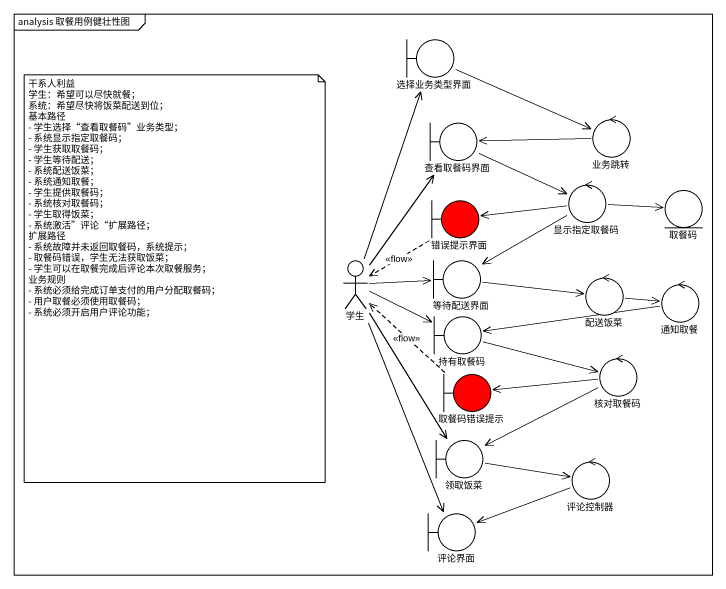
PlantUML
@startuml
mainframe analysis 取餐用例健壮性图
boundary 选择业务类型界面
boundary 查看取餐码界面
control 业务跳转
boundary 错误提示界面 #FF0000
control 显示指定取餐码
entity 取餐码
actor 学生
boundary 等待配送界面
control 配送饭菜
control 通知取餐
boundary 持有取餐码
control 核对取餐码
boundary 取餐码错误提示 #FF0000
boundary 领取饭菜
control 评论控制器
boundary 评论界面
选择业务类型界面 -right-> 业务跳转
查看取餐码界面 -right-> 显示指定取餐码
业务跳转 -left-> 查看取餐码界面
错误提示界面 ..> 学生 : <<flow>>
显示指定取餐码 -left-> 错误提示界面
显示指定取餐码 -right-> 取餐码
显示指定取餐码 --> 等待配送界面
学生 -up-> 选择业务类型界面
学生 -up-> 查看取餐码界面
学生 -right-> 等待配送界面
学生 -right-> 持有取餐码
学生 --> 领取饭菜
学生 --> 评论界面
等待配送界面 -right-> 配送饭菜
配送饭菜 -right-> 通知取餐
通知取餐 -left-> 持有取餐码
持有取餐码 -right-> 核对取餐码
核对取餐码 -left-> 取餐码错误提示
核对取餐码 -left-> 领取饭菜
取餐码错误提示 .up.> 学生 : <<flow>>
领取饭菜 -right-> 评论控制器
评论控制器 -left-> 评论界面
note as N1
  干系人利益
  学生：希望可以尽快就餐；
  系统：希望尽快将饭菜配送到位；
  基本路径
  - 学生选择“查看取餐码”业务类型；
  - 系统显示指定取餐码；
  - 学生获取取餐码；
  - 学生等待配送；
  - 系统配送饭菜；
  - 系统通知取餐；
  - 学生提供取餐码；
  - 系统核对取餐码；
  - 学生取得饭菜；
  - 系统激活”评论“扩展路径；
  扩展路径
  - 系统故障并未返回取餐码，系统提示；
  - 取餐码错误，学生无法获取饭菜；
  - 学生可以在取餐完成后评论本次取餐服务；
  业务规则
  - 系统必须给完成订单支付的用户分配取餐码；
  - 用户取餐必须使用取餐码；
  - 系统必须开启用户评论功能；
end note
@enduml
